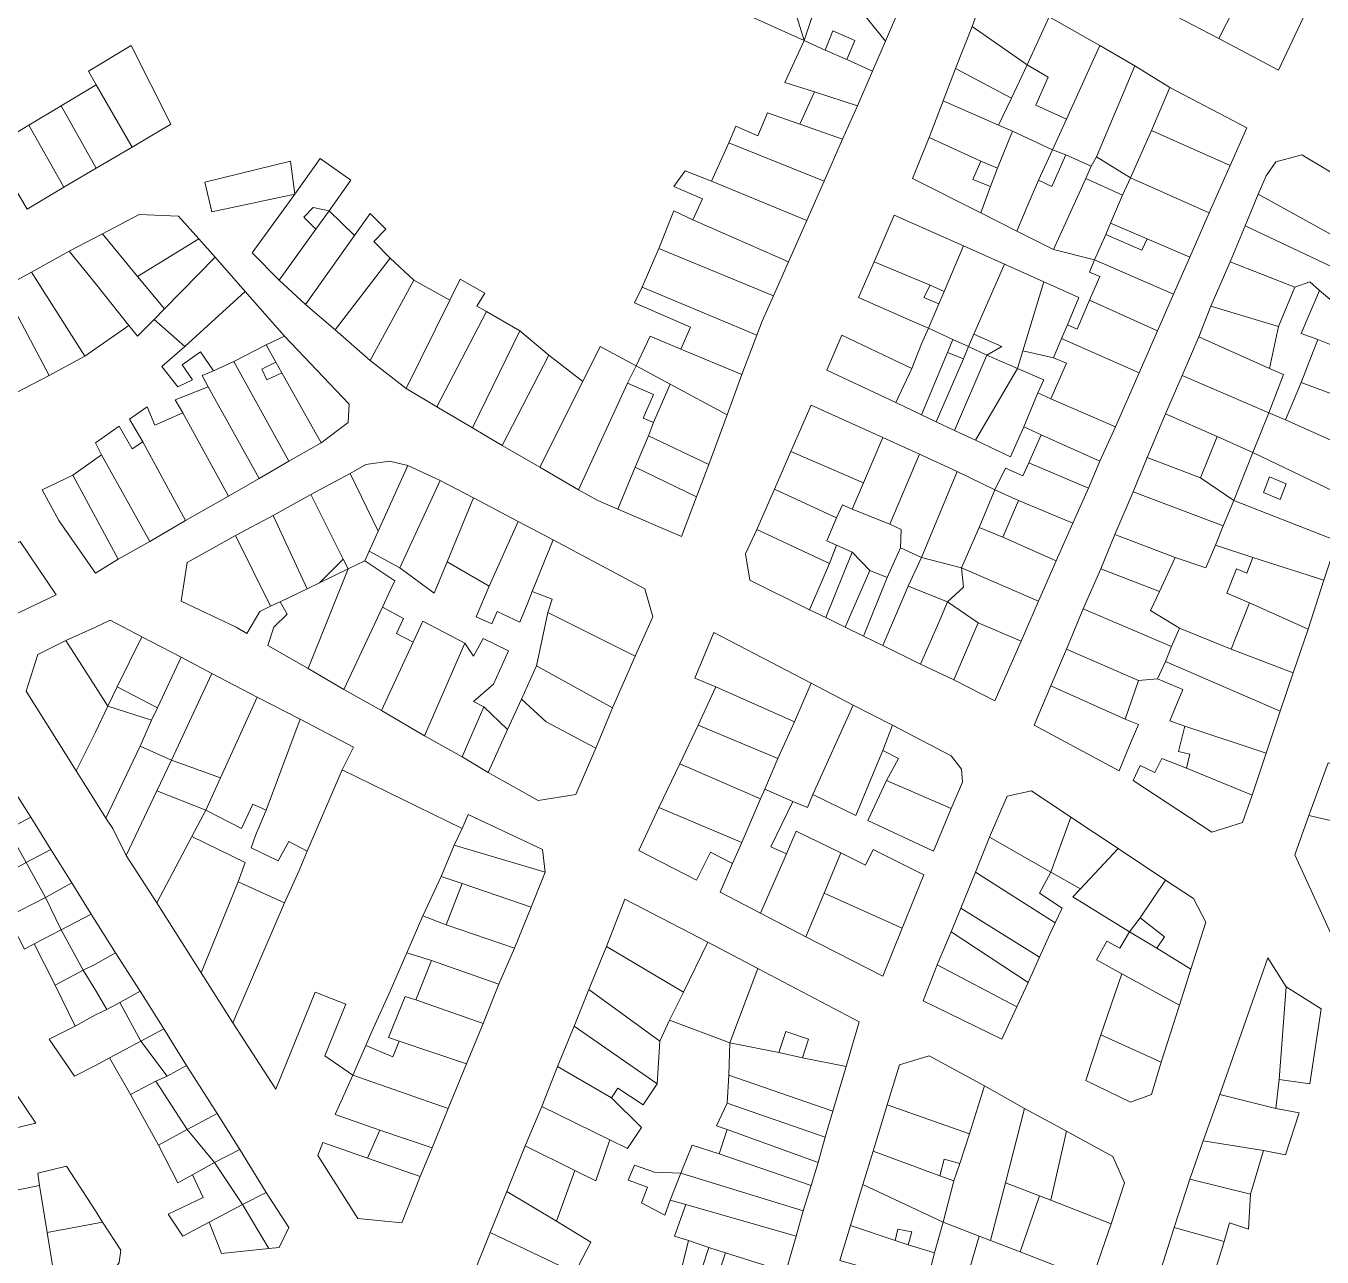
# Model space of a CAD drawing. Header units: inches. Extents: x 1138763 to 1140867, y 1050756 to 1053008.
# Drawn here: x 1140433.3 to 1140618.4, y 1051729.1 to 1051905.1 of the extents above; entities that cross this region are included whole.
import ezdxf

# ---------------------------------------------------------------- set-up
doc = ezdxf.new("R2010")
doc.units = ezdxf.units.IN
doc.header["$MEASUREMENT"] = 0
doc.layers.add('LimEdif_AM', color=44, linetype='Continuous', lineweight=5)

msp = doc.modelspace()

# ---------------------------------------------------------------- linework, layer by layer
at = {"layer": 'LimEdif_AM'}
for points in [[(1140548.81, 1051911.87), (1140558.56, 1051915.62), (1140560.56, 1051913.37), (1140556.06, 1051902.87), (1140548.81, 1051911.87)], [(1140609.19, 1051914.12), (1140603.69, 1051903.25), (1140595.06, 1051907.75), (1140599.56, 1051916), (1140603.94, 1051913.5), (1140606.19, 1051915.87), (1140609.19, 1051914.12)], [(1140617.31, 1051909.62), (1140612.19, 1051898.75), (1140603.69, 1051903.25), (1140609.19, 1051914.12), (1140617.31, 1051909.62)], [(1140544.44, 1051903), (1140547.19, 1051911.25), (1140548.81, 1051911.87), (1140556.06, 1051902.87), (1140554.19, 1051898.62), (1140550.56, 1051900.25), (1140551.69, 1051903), (1140548.56, 1051904.37), (1140547.44, 1051901.62), (1140544.44, 1051903)], [(1140544.44, 1051903), (1140535.56, 1051907), (1140542.44, 1051909.5), (1140544.44, 1051903)], [(1140568.44, 1051905), (1140569.31, 1051907.37), (1140574.56, 1051909.12), (1140579.44, 1051906.37), (1140576.31, 1051899.5), (1140568.44, 1051905)], [(1140579.44, 1051906.37), (1140586.69, 1051902.25), (1140581.94, 1051891.75), (1140577.56, 1051893.75), (1140579.31, 1051897.75), (1140576.31, 1051899.5), (1140579.44, 1051906.37)], [(1140550.56, 1051900.25), (1140547.44, 1051901.62), (1140548.56, 1051904.37), (1140551.69, 1051903), (1140550.56, 1051900.25)], [(1140576.31, 1051899.5), (1140574.06, 1051894.75), (1140566.06, 1051899), (1140568.44, 1051905), (1140576.31, 1051899.5)], [(1140443.31, 1051896.62), (1140442.19, 1051898.62), (1140448.31, 1051902.25), (1140453.94, 1051891), (1140448.44, 1051887.75), (1140443.31, 1051896.62)], [(1140547.44, 1051901.62), (1140550.56, 1051900.25), (1140554.19, 1051898.62), (1140552.06, 1051893.62), (1140545.94, 1051895.62), (1140541.69, 1051897), (1140544.44, 1051903), (1140547.44, 1051901.62)], [(1140586.69, 1051902.25), (1140591.69, 1051899.37), (1140586.19, 1051886.37), (1140585.44, 1051885), (1140581.81, 1051886.62), (1140579.94, 1051887.37), (1140581.94, 1051891.75), (1140586.69, 1051902.25)], [(1140574.06, 1051894.75), (1140572.19, 1051890.87), (1140564.31, 1051894.37), (1140566.06, 1051899), (1140574.06, 1051894.75)], [(1140576.31, 1051899.5), (1140579.31, 1051897.75), (1140577.56, 1051893.75), (1140581.94, 1051891.75), (1140579.94, 1051887.37), (1140574.19, 1051890), (1140572.19, 1051890.87), (1140574.06, 1051894.75), (1140576.31, 1051899.5)], [(1140591.69, 1051899.37), (1140596.69, 1051896.25), (1140594.06, 1051890.12), (1140591.06, 1051883.37), (1140586.19, 1051886.37), (1140591.69, 1051899.37)], [(1140438.31, 1051893.62), (1140443.31, 1051896.62), (1140448.44, 1051887.75), (1140443.31, 1051884.75), (1140438.31, 1051893.62)], [(1140552.06, 1051893.62), (1140549.94, 1051888.87), (1140543.81, 1051891), (1140545.94, 1051895.62), (1140552.06, 1051893.62)], [(1140596.69, 1051896.25), (1140607.69, 1051890.5), (1140605.31, 1051885.12), (1140594.06, 1051890.12), (1140596.69, 1051896.25)], [(1140433.69, 1051890.87), (1140438.31, 1051893.62), (1140443.31, 1051884.75), (1140438.69, 1051882), (1140433.69, 1051890.87)], [(1140572.19, 1051890.87), (1140574.19, 1051890), (1140572.06, 1051884.75), (1140569.69, 1051885.75), (1140562.31, 1051889.12), (1140564.31, 1051894.37), (1140572.19, 1051890.87)], [(1140549.94, 1051888.87), (1140547.31, 1051882.87), (1140533.69, 1051888.37), (1140534.69, 1051890.75), (1140537.81, 1051889.37), (1140539.19, 1051892.62), (1140543.81, 1051891), (1140549.94, 1051888.87)], [(1140428.44, 1051887.75), (1140433.69, 1051890.87), (1140438.69, 1051882), (1140433.44, 1051878.87), (1140431.81, 1051881.62), (1140428.44, 1051887.75)], [(1140569.69, 1051885.75), (1140568.56, 1051883.12), (1140571.06, 1051882.12), (1140569.69, 1051878.37), (1140559.94, 1051883.25), (1140562.31, 1051889.12), (1140569.69, 1051885.75)], [(1140579.94, 1051887.37), (1140577.94, 1051883), (1140576.31, 1051879.25), (1140574.81, 1051875.75), (1140569.69, 1051878.37), (1140571.06, 1051882.12), (1140572.06, 1051884.75), (1140574.19, 1051890), (1140579.94, 1051887.37)], [(1140605.31, 1051885.12), (1140602.31, 1051878.37), (1140591.06, 1051883.37), (1140594.06, 1051890.12), (1140605.31, 1051885.12)], [(1140531.19, 1051882.87), (1140533.69, 1051888.37), (1140547.31, 1051882.87), (1140544.81, 1051877.25), (1140531.19, 1051882.87)], [(1140581.81, 1051886.62), (1140579.81, 1051882.12), (1140577.94, 1051883), (1140579.94, 1051887.37), (1140581.81, 1051886.62)], [(1140471.69, 1051881), (1140459.81, 1051878.5), (1140458.81, 1051882.75), (1140471.06, 1051885.75), (1140471.69, 1051881)], [(1140471.69, 1051881), (1140475.31, 1051886.12), (1140479.69, 1051883), (1140476.56, 1051878.62), (1140474.31, 1051879.12), (1140472.94, 1051877.75), (1140474.69, 1051876), (1140469.44, 1051868.75), (1140465.56, 1051872.62), (1140471.69, 1051881)], [(1140572.06, 1051884.75), (1140571.06, 1051882.12), (1140568.56, 1051883.12), (1140569.69, 1051885.75), (1140572.06, 1051884.75)], [(1140585.44, 1051885), (1140584.69, 1051883.25), (1140580.06, 1051873.12), (1140574.81, 1051875.75), (1140576.31, 1051879.25), (1140577.94, 1051883), (1140579.81, 1051882.12), (1140581.81, 1051886.62), (1140585.44, 1051885)], [(1140586.19, 1051886.37), (1140591.06, 1051883.37), (1140589.94, 1051880.87), (1140584.69, 1051883.25), (1140585.44, 1051885), (1140586.19, 1051886.37)], [(1140609.31, 1051881), (1140610.44, 1051883.62), (1140611.81, 1051885.62), (1140615.56, 1051886.62), (1140626.06, 1051880.37), (1140622.94, 1051873.5), (1140609.31, 1051881)], [(1140528.56, 1051877.37), (1140529.94, 1051880.37), (1140525.81, 1051882.12), (1140527.44, 1051884.37), (1140531.19, 1051882.87), (1140544.81, 1051877.25), (1140542.19, 1051871.37), (1140528.56, 1051877.37)], [(1140589.94, 1051880.87), (1140588.19, 1051876.87), (1140587.56, 1051875.25), (1140585.94, 1051871.62), (1140580.06, 1051873.12), (1140584.69, 1051883.25), (1140589.94, 1051880.87)], [(1140591.06, 1051883.37), (1140602.31, 1051878.37), (1140599.56, 1051872), (1140593.44, 1051874.62), (1140588.19, 1051876.87), (1140589.94, 1051880.87), (1140591.06, 1051883.37)], [(1140607.44, 1051876.5), (1140609.31, 1051881), (1140622.94, 1051873.5), (1140621.81, 1051872.25), (1140621.19, 1051870), (1140607.44, 1051876.5)], [(1140444.19, 1051875.37), (1140449.44, 1051878.12), (1140455.06, 1051877.87), (1140457.94, 1051874.62), (1140449.19, 1051869.25), (1140444.19, 1051875.37)], [(1140476.56, 1051878.62), (1140480.19, 1051875.12), (1140473.19, 1051865.25), (1140469.44, 1051868.75), (1140474.69, 1051876), (1140476.56, 1051878.62)], [(1140476.56, 1051878.62), (1140474.69, 1051876), (1140472.94, 1051877.75), (1140474.31, 1051879.12), (1140476.56, 1051878.62)], [(1140480.19, 1051875.12), (1140482.44, 1051878.25), (1140484.69, 1051876), (1140482.94, 1051874.25), (1140485.31, 1051871.87), (1140477.44, 1051861.62), (1140473.19, 1051865.25), (1140480.19, 1051875.12)], [(1140523.69, 1051873.25), (1140525.81, 1051878.62), (1140528.56, 1051877.37), (1140542.19, 1051871.37), (1140540.06, 1051866.5), (1140523.69, 1051873.25)], [(1140554.44, 1051871.37), (1140557.31, 1051878), (1140567.19, 1051873.62), (1140564.44, 1051867.12), (1140562.44, 1051868), (1140554.44, 1051871.37)], [(1140588.19, 1051876.87), (1140593.44, 1051874.62), (1140592.69, 1051873), (1140587.56, 1051875.25), (1140588.19, 1051876.87)], [(1140605.31, 1051871.37), (1140607.44, 1051876.5), (1140621.19, 1051870), (1140619.56, 1051866), (1140618.06, 1051867.25), (1140616.69, 1051868.5), (1140614.56, 1051867.75), (1140605.31, 1051871.37)], [(1140439.44, 1051872.87), (1140444.19, 1051875.37), (1140449.19, 1051869.25), (1140453.06, 1051864.62), (1140451.56, 1051863.12), (1140449.19, 1051860.75), (1140447.94, 1051862.25), (1140443.19, 1051868.25), (1140439.44, 1051872.87)], [(1140457.94, 1051874.62), (1140460.31, 1051872), (1140453.06, 1051864.62), (1140449.19, 1051869.25), (1140457.94, 1051874.62)], [(1140593.44, 1051874.62), (1140599.56, 1051872), (1140597.19, 1051866.75), (1140585.94, 1051871.62), (1140587.56, 1051875.25), (1140592.69, 1051873), (1140593.44, 1051874.62)], [(1140434.06, 1051869.87), (1140439.44, 1051872.87), (1140443.19, 1051868.25), (1140447.94, 1051862.25), (1140441.69, 1051857.87), (1140434.06, 1051869.87)], [(1140521.31, 1051867.75), (1140523.69, 1051873.25), (1140540.06, 1051866.5), (1140538.44, 1051862.87), (1140537.69, 1051860.87), (1140521.31, 1051867.75)], [(1140567.19, 1051873.62), (1140573.06, 1051871), (1140568.69, 1051861), (1140567.94, 1051859.25), (1140565.69, 1051860.25), (1140562.19, 1051861.87), (1140563.69, 1051865.37), (1140564.44, 1051867.12), (1140567.19, 1051873.62)], [(1140460.31, 1051872), (1140464.56, 1051867.12), (1140455.94, 1051859.25), (1140451.56, 1051863.12), (1140453.06, 1051864.62), (1140460.31, 1051872)], [(1140485.31, 1051871.87), (1140488.69, 1051868.75), (1140482.44, 1051857.25), (1140477.44, 1051861.62), (1140485.31, 1051871.87)], [(1140562.44, 1051868), (1140561.56, 1051866.25), (1140563.69, 1051865.37), (1140562.19, 1051861.87), (1140560.19, 1051862.75), (1140552.19, 1051866.25), (1140554.44, 1051871.37), (1140562.44, 1051868)], [(1140573.06, 1051871), (1140578.69, 1051868.5), (1140575.69, 1051858.62), (1140574.94, 1051856.12), (1140570.56, 1051858), (1140572.69, 1051859.25), (1140568.69, 1051861), (1140573.06, 1051871)], [(1140597.19, 1051866.75), (1140594.94, 1051861.5), (1140585.19, 1051865.87), (1140586.69, 1051869.25), (1140585.19, 1051869.87), (1140585.94, 1051871.62), (1140597.19, 1051866.75)], [(1140614.56, 1051867.75), (1140612.19, 1051862.12), (1140602.56, 1051865), (1140605.31, 1051871.37), (1140614.56, 1051867.75)], [(1140429.94, 1051867.62), (1140434.06, 1051869.87), (1140441.69, 1051857.87), (1140436.56, 1051855.12), (1140429.94, 1051867.62)], [(1140488.69, 1051868.75), (1140493.81, 1051865.87), (1140487.56, 1051853.25), (1140482.44, 1051857.25), (1140488.69, 1051868.75)], [(1140493.81, 1051865.87), (1140495.31, 1051868.87), (1140498.81, 1051866.87), (1140497.69, 1051865), (1140499.06, 1051864.25), (1140491.94, 1051850.62), (1140487.56, 1051853.25), (1140493.81, 1051865.87)], [(1140425.31, 1051865), (1140429.94, 1051867.62), (1140436.56, 1051855.12), (1140431.81, 1051852.62), (1140425.31, 1051865)], [(1140464.56, 1051867.12), (1140470.19, 1051860.75), (1140467.56, 1051859.5), (1140462.94, 1051857.12), (1140460.06, 1051855.75), (1140458.19, 1051858.5), (1140455.56, 1051856.62), (1140457.06, 1051854.5), (1140454.94, 1051853.5), (1140452.69, 1051856.37), (1140455.94, 1051859.25), (1140464.56, 1051867.12)], [(1140537.69, 1051860.87), (1140535.56, 1051855.25), (1140526.81, 1051858.87), (1140528.19, 1051862), (1140520.19, 1051865.5), (1140521.31, 1051867.75), (1140537.69, 1051860.87)], [(1140564.44, 1051867.12), (1140563.69, 1051865.37), (1140561.56, 1051866.25), (1140562.44, 1051868), (1140564.44, 1051867.12)], [(1140578.69, 1051868.5), (1140583.69, 1051866.25), (1140582.06, 1051862.37), (1140581.19, 1051860.37), (1140580.06, 1051857.62), (1140575.69, 1051858.62), (1140578.69, 1051868.5)], [(1140618.06, 1051867.25), (1140615.44, 1051861.12), (1140617.81, 1051860.25), (1140615.44, 1051854.12), (1140613.19, 1051848.75), (1140610.81, 1051849.75), (1140612.94, 1051855.25), (1140610.94, 1051856.12), (1140612.19, 1051862.12), (1140614.56, 1051867.75), (1140616.69, 1051868.5), (1140618.06, 1051867.25)], [(1140619.56, 1051866), (1140624.06, 1051864.62), (1140631.06, 1051862.5), (1140628.81, 1051855.87), (1140617.81, 1051860.25), (1140615.44, 1051861.12), (1140618.06, 1051867.25), (1140619.56, 1051866)], [(1140582.06, 1051862.37), (1140583.44, 1051861.75), (1140585.19, 1051865.87), (1140594.94, 1051861.5), (1140592.31, 1051855.5), (1140581.19, 1051860.37), (1140582.06, 1051862.37)], [(1140499.06, 1051864.25), (1140503.81, 1051861.5), (1140497.06, 1051847.62), (1140491.94, 1051850.62), (1140499.06, 1051864.25)], [(1140612.19, 1051862.12), (1140610.94, 1051856.12), (1140600.81, 1051860.62), (1140602.56, 1051865), (1140612.19, 1051862.12)], [(1140503.81, 1051861.5), (1140507.94, 1051858), (1140501.31, 1051845.12), (1140497.06, 1051847.62), (1140503.81, 1051861.5)], [(1140565.69, 1051860.25), (1140564.94, 1051858.37), (1140561.19, 1051849.5), (1140557.56, 1051851.25), (1140559.81, 1051856.12), (1140561.19, 1051859.62), (1140562.19, 1051861.87), (1140565.69, 1051860.25)], [(1140467.56, 1051859.5), (1140468.94, 1051857), (1140466.94, 1051856), (1140467.69, 1051854.5), (1140469.81, 1051855.5), (1140475.44, 1051845.5), (1140470.81, 1051842.87), (1140462.94, 1051857.12), (1140467.56, 1051859.5)], [(1140470.19, 1051860.75), (1140479.44, 1051851), (1140479.31, 1051848.37), (1140475.44, 1051845.5), (1140469.81, 1051855.5), (1140468.94, 1051857), (1140467.56, 1051859.5), (1140470.19, 1051860.75)], [(1140520.44, 1051856.5), (1140522.44, 1051860.75), (1140526.81, 1051858.87), (1140535.56, 1051855.25), (1140533.44, 1051849.5), (1140525.31, 1051853.87), (1140520.44, 1051856.5)], [(1140557.56, 1051851.25), (1140547.69, 1051855.87), (1140549.81, 1051860.87), (1140559.81, 1051856.12), (1140557.56, 1051851.25)], [(1140567.94, 1051859.25), (1140567.19, 1051857.5), (1140564.94, 1051858.37), (1140565.69, 1051860.25), (1140567.94, 1051859.25)], [(1140568.69, 1051861), (1140572.69, 1051859.25), (1140570.56, 1051858), (1140567.94, 1051859.25), (1140568.69, 1051861)], [(1140581.19, 1051860.37), (1140592.31, 1051855.5), (1140588.94, 1051847.75), (1140579.69, 1051851.75), (1140581.94, 1051856.87), (1140580.06, 1051857.62), (1140581.19, 1051860.37)], [(1140610.94, 1051856.12), (1140612.94, 1051855.25), (1140610.81, 1051849.75), (1140598.44, 1051855.12), (1140600.81, 1051860.62), (1140610.94, 1051856.12)], [(1140628.81, 1051855.87), (1140626.81, 1051849.87), (1140615.44, 1051854.12), (1140617.81, 1051860.25), (1140628.81, 1051855.87)], [(1140507.94, 1051858), (1140512.81, 1051854.25), (1140506.69, 1051842), (1140501.31, 1051845.12), (1140507.94, 1051858)], [(1140512.81, 1051854.25), (1140515.31, 1051859.25), (1140520.44, 1051856.5), (1140519.19, 1051854), (1140512.19, 1051838.75), (1140506.69, 1051842), (1140512.81, 1051854.25)], [(1140567.19, 1051857.5), (1140563.31, 1051848.5), (1140561.19, 1051849.5), (1140564.94, 1051858.37), (1140567.19, 1051857.5)], [(1140570.56, 1051858), (1140565.94, 1051847.25), (1140563.31, 1051848.5), (1140567.19, 1051857.5), (1140567.94, 1051859.25), (1140570.56, 1051858)], [(1140574.94, 1051856.12), (1140568.94, 1051845.87), (1140565.94, 1051847.25), (1140570.56, 1051858), (1140574.94, 1051856.12)], [(1140580.06, 1051857.62), (1140581.94, 1051856.87), (1140579.69, 1051851.75), (1140577.81, 1051852.62), (1140578.69, 1051854.5), (1140574.94, 1051856.12), (1140575.69, 1051858.62), (1140580.06, 1051857.62)], [(1140462.94, 1051857.12), (1140470.81, 1051842.87), (1140466.56, 1051840.37), (1140459.31, 1051853.5), (1140458.44, 1051855.12), (1140460.06, 1051855.75), (1140462.94, 1051857.12)], [(1140469.81, 1051855.5), (1140467.69, 1051854.5), (1140466.94, 1051856), (1140468.94, 1051857), (1140469.81, 1051855.5)], [(1140520.44, 1051856.5), (1140525.31, 1051853.87), (1140522.94, 1051848.37), (1140521.44, 1051849), (1140522.94, 1051852.37), (1140519.19, 1051854), (1140520.44, 1051856.5)], [(1140577.81, 1051852.62), (1140575.81, 1051847.75), (1140573.94, 1051843.5), (1140568.94, 1051845.87), (1140574.94, 1051856.12), (1140578.69, 1051854.5), (1140577.81, 1051852.62)], [(1140522.94, 1051848.37), (1140522.19, 1051846.5), (1140520.31, 1051842), (1140517.81, 1051836), (1140514.94, 1051837.25), (1140512.19, 1051838.75), (1140519.19, 1051854), (1140522.94, 1051852.37), (1140521.44, 1051849), (1140522.94, 1051848.37)], [(1140610.81, 1051849.75), (1140608.56, 1051844.12), (1140603.44, 1051846.37), (1140596.06, 1051849.62), (1140598.44, 1051855.12), (1140610.81, 1051849.75)], [(1140626.81, 1051849.87), (1140624.69, 1051843.62), (1140613.19, 1051848.75), (1140615.44, 1051854.12), (1140626.81, 1051849.87)], [(1140455.69, 1051849.75), (1140454.56, 1051851.62), (1140459.31, 1051853.5), (1140466.56, 1051840.37), (1140462.19, 1051837.87), (1140455.69, 1051849.75)], [(1140533.44, 1051849.5), (1140530.81, 1051842.37), (1140522.19, 1051846.5), (1140522.94, 1051848.37), (1140525.31, 1051853.87), (1140533.44, 1051849.5)], [(1140579.69, 1051851.75), (1140588.94, 1051847.75), (1140586.69, 1051842.87), (1140578.31, 1051846.62), (1140575.81, 1051847.75), (1140577.81, 1051852.62), (1140579.69, 1051851.75)], [(1140449.94, 1051845.62), (1140448.06, 1051848.87), (1140450.56, 1051850.62), (1140451.69, 1051848), (1140455.69, 1051849.75), (1140462.19, 1051837.87), (1140456.06, 1051834.37), (1140449.94, 1051845.62)], [(1140542.56, 1051844.25), (1140545.44, 1051850.87), (1140555.69, 1051846.25), (1140552.94, 1051839.75), (1140542.56, 1051844.25)], [(1140603.44, 1051846.37), (1140601.06, 1051840.5), (1140593.44, 1051843.37), (1140596.06, 1051849.62), (1140603.44, 1051846.37)], [(1140613.19, 1051848.75), (1140624.69, 1051843.62), (1140622.56, 1051837.37), (1140608.56, 1051844.12), (1140610.81, 1051849.75), (1140613.19, 1051848.75)], [(1140444.06, 1051843.75), (1140443.19, 1051845.5), (1140446.56, 1051847.87), (1140448.44, 1051844.62), (1140449.94, 1051845.62), (1140456.06, 1051834.37), (1140450.94, 1051831.37), (1140444.06, 1051843.75)], [(1140586.69, 1051842.87), (1140585.06, 1051839), (1140576.56, 1051842.62), (1140578.31, 1051846.62), (1140586.69, 1051842.87)], [(1140530.81, 1051842.37), (1140529.06, 1051837.75), (1140520.31, 1051842), (1140522.19, 1051846.5), (1140530.81, 1051842.37)], [(1140555.69, 1051846.25), (1140560.94, 1051843.87), (1140556.69, 1051833.87), (1140551.31, 1051836), (1140552.94, 1051839.75), (1140555.69, 1051846.25)], [(1140608.56, 1051844.12), (1140605.81, 1051837.25), (1140601.06, 1051840.5), (1140603.44, 1051846.37), (1140608.56, 1051844.12)], [(1140439.94, 1051840.87), (1140444.06, 1051843.75), (1140450.94, 1051831.37), (1140446.44, 1051828.87), (1140443.19, 1051834.87), (1140439.94, 1051840.87)], [(1140479.56, 1051841.12), (1140481.81, 1051842.37), (1140485.19, 1051842.87), (1140487.81, 1051842.25), (1140483.56, 1051832.87), (1140479.56, 1051841.12)], [(1140552.94, 1051839.75), (1140551.31, 1051836), (1140549.94, 1051836.62), (1140549.06, 1051834.75), (1140540.19, 1051838.87), (1140542.56, 1051844.25), (1140552.94, 1051839.75)], [(1140560.94, 1051843.87), (1140566.31, 1051841.37), (1140561.19, 1051829.12), (1140558.19, 1051830.5), (1140558.31, 1051833.12), (1140556.69, 1051833.87), (1140560.94, 1051843.87)], [(1140601.06, 1051840.5), (1140605.81, 1051837.25), (1140604.31, 1051833.62), (1140591.44, 1051838.5), (1140593.44, 1051843.37), (1140601.06, 1051840.5)], [(1140622.56, 1051837.37), (1140620.56, 1051831.5), (1140605.81, 1051837.25), (1140608.56, 1051844.12), (1140622.56, 1051837.37)], [(1140473.94, 1051838.12), (1140479.56, 1051841.12), (1140483.56, 1051832.87), (1140482.31, 1051830), (1140481.69, 1051828.62), (1140479.31, 1051827.5), (1140478.56, 1051828.87), (1140473.94, 1051838.12)], [(1140487.81, 1051842.25), (1140492.44, 1051840.12), (1140486.69, 1051827.62), (1140482.31, 1051830), (1140483.56, 1051832.87), (1140487.81, 1051842.25)], [(1140529.06, 1051837.75), (1140526.94, 1051832.12), (1140517.81, 1051836), (1140520.31, 1051842), (1140529.06, 1051837.75)], [(1140566.31, 1051841.37), (1140571.69, 1051838.75), (1140569.44, 1051833.37), (1140566.94, 1051827.62), (1140561.19, 1051829.12), (1140566.31, 1051841.37)], [(1140585.06, 1051839), (1140582.81, 1051834), (1140575.06, 1051837.25), (1140571.69, 1051838.75), (1140573.19, 1051841.87), (1140575.69, 1051840.75), (1140576.56, 1051842.62), (1140585.06, 1051839)], [(1140446.44, 1051828.87), (1140443.19, 1051826.87), (1140437.94, 1051834.37), (1140435.56, 1051838.75), (1140439.94, 1051840.87), (1140443.19, 1051834.87), (1140446.44, 1051828.87)], [(1140492.44, 1051840.12), (1140497.19, 1051837.62), (1140493.44, 1051828.5), (1140491.56, 1051824), (1140486.69, 1051827.62), (1140492.44, 1051840.12)], [(1140612.44, 1051837.37), (1140613.31, 1051839.62), (1140610.94, 1051840.62), (1140610.06, 1051838.37), (1140612.44, 1051837.37)], [(1140612.44, 1051837.37), (1140610.06, 1051838.37), (1140610.94, 1051840.62), (1140613.31, 1051839.62), (1140612.44, 1051837.37)], [(1140468.56, 1051835.12), (1140473.94, 1051838.12), (1140478.56, 1051828.87), (1140475.19, 1051825.5), (1140473.44, 1051824.62), (1140468.56, 1051835.12)], [(1140497.19, 1051837.62), (1140503.56, 1051834.25), (1140499.44, 1051825), (1140493.44, 1051828.5), (1140497.19, 1051837.62)], [(1140549.06, 1051834.75), (1140547.69, 1051831.5), (1140549.06, 1051830.87), (1140548.06, 1051828.25), (1140537.69, 1051833.12), (1140540.19, 1051838.87), (1140549.06, 1051834.75)], [(1140575.06, 1051837.25), (1140572.81, 1051832), (1140569.44, 1051833.37), (1140571.69, 1051838.75), (1140575.06, 1051837.25)], [(1140582.81, 1051834), (1140580.44, 1051828.62), (1140572.81, 1051832), (1140575.06, 1051837.25), (1140582.81, 1051834)], [(1140604.31, 1051833.62), (1140603.19, 1051830.87), (1140601.81, 1051827.62), (1140597.44, 1051829.12), (1140588.81, 1051832.37), (1140591.44, 1051838.5), (1140604.31, 1051833.62)], [(1140605.81, 1051837.25), (1140620.56, 1051831.5), (1140618.69, 1051825.87), (1140608.56, 1051829.12), (1140603.19, 1051830.87), (1140604.31, 1051833.62), (1140605.81, 1051837.25)], [(1140551.31, 1051836), (1140556.69, 1051833.87), (1140558.31, 1051833.12), (1140558.19, 1051830.5), (1140556.31, 1051826.25), (1140553.81, 1051827.25), (1140551.31, 1051829.87), (1140549.06, 1051830.87), (1140547.69, 1051831.5), (1140549.06, 1051834.75), (1140549.94, 1051836.62), (1140551.31, 1051836)], [(1140463.19, 1051832.25), (1140468.56, 1051835.12), (1140473.44, 1051824.62), (1140469.56, 1051822.75), (1140468.19, 1051822.12), (1140463.19, 1051832.25)], [(1140503.56, 1051834.25), (1140508.56, 1051831.62), (1140505.56, 1051824.25), (1140504.94, 1051822.62), (1140503.81, 1051819.87), (1140500.56, 1051821.37), (1140499.81, 1051819.62), (1140497.56, 1051820.62), (1140499.44, 1051825), (1140503.56, 1051834.25)], [(1140468.19, 1051822.12), (1140466.69, 1051821.37), (1140464.81, 1051818.25), (1140463.31, 1051819.12), (1140455.44, 1051822.87), (1140456.31, 1051828.37), (1140463.19, 1051832.25), (1140468.19, 1051822.12)], [(1140548.06, 1051828.25), (1140545.19, 1051821.62), (1140536.69, 1051825.87), (1140536.06, 1051829.62), (1140537.69, 1051833.12), (1140548.06, 1051828.25)], [(1140572.81, 1051832), (1140580.44, 1051828.62), (1140577.94, 1051822.87), (1140566.94, 1051827.62), (1140569.44, 1051833.37), (1140572.81, 1051832)], [(1140597.44, 1051829.12), (1140595.19, 1051824.25), (1140586.81, 1051827.5), (1140588.81, 1051832.37), (1140597.44, 1051829.12)], [(1140432.44, 1051831.37), (1140437.56, 1051823.75), (1140431.31, 1051820.75), (1140426.19, 1051822.87), (1140423.81, 1051826.62), (1140432.44, 1051831.37)], [(1140482.31, 1051830), (1140486.69, 1051827.62), (1140491.56, 1051824), (1140493.44, 1051828.5), (1140499.44, 1051825), (1140497.56, 1051820.62), (1140499.81, 1051819.62), (1140500.56, 1051821.37), (1140503.81, 1051819.87), (1140504.94, 1051822.62), (1140505.56, 1051824.25), (1140508.44, 1051823.12), (1140507.81, 1051821.25), (1140506.19, 1051813.62), (1140504.06, 1051808.87), (1140502.06, 1051804.5), (1140498.69, 1051807.75), (1140497.19, 1051808.5), (1140500.06, 1051811), (1140502.19, 1051815.75), (1140498.56, 1051817.5), (1140497.19, 1051815), (1140495.94, 1051816.87), (1140489.94, 1051820), (1140488.56, 1051817), (1140486.19, 1051818.25), (1140487.19, 1051820.37), (1140484.19, 1051822), (1140485.31, 1051824.37), (1140485.94, 1051825.75), (1140481.69, 1051828.62), (1140482.31, 1051830)], [(1140508.56, 1051831.62), (1140521.69, 1051824.62), (1140522.81, 1051820.62), (1140520.31, 1051815), (1140507.81, 1051821.25), (1140508.44, 1051823.12), (1140505.56, 1051824.25), (1140508.56, 1051831.62)], [(1140551.31, 1051829.87), (1140547.56, 1051820.5), (1140545.19, 1051821.62), (1140548.06, 1051828.25), (1140549.06, 1051830.87), (1140551.31, 1051829.87)], [(1140553.81, 1051827.25), (1140550.31, 1051819.12), (1140547.56, 1051820.5), (1140551.31, 1051829.87), (1140553.81, 1051827.25)], [(1140561.19, 1051829.12), (1140559.31, 1051825), (1140555.69, 1051816.5), (1140552.94, 1051817.87), (1140556.31, 1051826.25), (1140558.19, 1051830.5), (1140561.19, 1051829.12)], [(1140608.56, 1051829.12), (1140607.69, 1051826.87), (1140606.19, 1051827.5), (1140604.81, 1051824), (1140608.06, 1051822.62), (1140605.44, 1051816), (1140598.06, 1051819), (1140593.94, 1051821.5), (1140595.19, 1051824.25), (1140597.44, 1051829.12), (1140601.81, 1051827.62), (1140603.19, 1051830.87), (1140608.56, 1051829.12)], [(1140481.69, 1051828.62), (1140485.94, 1051825.75), (1140485.31, 1051824.37), (1140484.19, 1051822), (1140478.69, 1051810.25), (1140473.56, 1051813.25), (1140479.31, 1051827.5), (1140481.69, 1051828.62)], [(1140479.31, 1051827.5), (1140475.19, 1051825.5), (1140478.56, 1051828.87), (1140479.31, 1051827.5)], [(1140566.94, 1051827.62), (1140567.19, 1051824.87), (1140564.94, 1051822.75), (1140559.31, 1051825), (1140561.19, 1051829.12), (1140566.94, 1051827.62)], [(1140618.69, 1051825.87), (1140616.44, 1051818.87), (1140608.06, 1051822.62), (1140604.81, 1051824), (1140606.19, 1051827.5), (1140607.69, 1051826.87), (1140608.56, 1051829.12), (1140618.69, 1051825.87)], [(1140479.31, 1051827.5), (1140473.56, 1051813.25), (1140467.81, 1051816.5), (1140468.69, 1051819.12), (1140470.56, 1051821), (1140469.56, 1051822.75), (1140473.44, 1051824.62), (1140475.19, 1051825.5), (1140479.31, 1051827.5)], [(1140556.31, 1051826.25), (1140552.94, 1051817.87), (1140550.31, 1051819.12), (1140553.81, 1051827.25), (1140556.31, 1051826.25)], [(1140577.94, 1051822.87), (1140575.44, 1051817.12), (1140569.31, 1051819.75), (1140564.94, 1051822.75), (1140567.19, 1051824.87), (1140566.94, 1051827.62), (1140577.94, 1051822.87)], [(1140595.19, 1051824.25), (1140593.94, 1051821.5), (1140598.06, 1051819), (1140596.94, 1051816.37), (1140584.31, 1051821.75), (1140586.81, 1051827.5), (1140595.19, 1051824.25)], [(1140564.94, 1051822.75), (1140563.81, 1051820.12), (1140561.06, 1051813.87), (1140555.69, 1051816.5), (1140559.31, 1051825), (1140564.94, 1051822.75)], [(1140569.31, 1051819.75), (1140565.81, 1051811.62), (1140561.06, 1051813.87), (1140563.81, 1051820.12), (1140564.94, 1051822.75), (1140569.31, 1051819.75)], [(1140616.44, 1051818.87), (1140614.31, 1051812.62), (1140605.44, 1051816), (1140608.06, 1051822.62), (1140616.44, 1051818.87)], [(1140488.56, 1051817), (1140484.06, 1051807.25), (1140478.69, 1051810.25), (1140484.19, 1051822), (1140487.19, 1051820.37), (1140486.19, 1051818.25), (1140488.56, 1051817)], [(1140520.31, 1051815), (1140517.06, 1051807.62), (1140506.19, 1051813.62), (1140507.81, 1051821.25), (1140520.31, 1051815)], [(1140596.94, 1051816.37), (1140596.06, 1051814.25), (1140594.94, 1051811.75), (1140592.19, 1051811.5), (1140581.94, 1051816), (1140584.31, 1051821.75), (1140596.94, 1051816.37)], [(1140438.94, 1051817.25), (1140443.19, 1051819.12), (1140445.31, 1051820.12), (1140449.81, 1051817.75), (1140446.31, 1051810.62), (1140444.94, 1051807.87), (1140443.19, 1051810.62), (1140438.94, 1051817.25)], [(1140495.94, 1051816.87), (1140490.19, 1051803.62), (1140484.06, 1051807.25), (1140488.56, 1051817), (1140489.94, 1051820), (1140495.94, 1051816.87)], [(1140575.44, 1051817.12), (1140571.69, 1051808.62), (1140565.81, 1051811.62), (1140569.31, 1051819.75), (1140575.44, 1051817.12)], [(1140598.06, 1051819), (1140605.44, 1051816), (1140614.31, 1051812.62), (1140612.44, 1051807.12), (1140596.06, 1051814.25), (1140596.94, 1051816.37), (1140598.06, 1051819)], [(1140444.94, 1051807.87), (1140443.19, 1051804.12), (1140440.44, 1051798.62), (1140433.31, 1051810), (1140434.94, 1051815.25), (1140438.94, 1051817.25), (1140443.19, 1051810.62), (1140444.94, 1051807.87)], [(1140449.81, 1051817.75), (1140455.44, 1051814.87), (1140452.06, 1051807.62), (1140446.31, 1051810.62), (1140449.81, 1051817.75)], [(1140498.69, 1051807.75), (1140495.56, 1051800.62), (1140490.19, 1051803.62), (1140495.94, 1051816.87), (1140497.19, 1051815), (1140498.56, 1051817.5), (1140502.19, 1051815.75), (1140500.06, 1051811), (1140497.19, 1051808.5), (1140498.69, 1051807.75)], [(1140531.81, 1051810.62), (1140528.81, 1051811.87), (1140531.56, 1051818.37), (1140545.44, 1051811.12), (1140543.06, 1051805.62), (1140531.81, 1051810.62)], [(1140592.19, 1051811.5), (1140590.31, 1051806), (1140579.69, 1051810.75), (1140581.94, 1051816), (1140592.19, 1051811.5)], [(1140455.44, 1051814.87), (1140459.81, 1051812.5), (1140454.06, 1051800.12), (1140449.56, 1051802.12), (1140451.19, 1051805.87), (1140452.06, 1051807.62), (1140455.44, 1051814.87)], [(1140506.19, 1051813.62), (1140517.06, 1051807.62), (1140514.69, 1051801.87), (1140507.56, 1051805.62), (1140504.06, 1051808.87), (1140506.19, 1051813.62)], [(1140596.06, 1051814.25), (1140612.44, 1051807.12), (1140610.44, 1051801.12), (1140598.81, 1051805), (1140596.69, 1051805.75), (1140598.56, 1051810.25), (1140594.94, 1051811.75), (1140596.06, 1051814.25)], [(1140459.81, 1051812.5), (1140466.31, 1051809.12), (1140461.06, 1051797.62), (1140454.06, 1051800.12), (1140459.81, 1051812.5)], [(1140446.31, 1051810.62), (1140452.06, 1051807.62), (1140451.19, 1051805.87), (1140444.94, 1051807.87), (1140446.31, 1051810.62)], [(1140543.06, 1051805.62), (1140540.69, 1051800.37), (1140529.31, 1051805.12), (1140531.81, 1051810.62), (1140543.06, 1051805.62)], [(1140545.44, 1051811.12), (1140551.44, 1051808), (1140545.69, 1051795.25), (1140544.94, 1051793.37), (1140542.81, 1051794.25), (1140538.81, 1051796), (1140540.69, 1051800.37), (1140543.06, 1051805.62), (1140545.44, 1051811.12)], [(1140590.31, 1051806), (1140592.19, 1051805.25), (1140590.94, 1051802.25), (1140589.44, 1051798.62), (1140577.31, 1051805.12), (1140579.69, 1051810.75), (1140590.31, 1051806)], [(1140451.19, 1051805.87), (1140449.56, 1051802.12), (1140444.69, 1051791.87), (1140443.19, 1051794.25), (1140440.44, 1051798.62), (1140443.19, 1051804.12), (1140444.94, 1051807.87), (1140451.19, 1051805.87)], [(1140466.31, 1051809.12), (1140472.44, 1051806), (1140467.56, 1051793), (1140465.69, 1051793.87), (1140464.06, 1051790.37), (1140458.94, 1051793), (1140461.06, 1051797.62), (1140466.31, 1051809.12)], [(1140502.06, 1051804.5), (1140499.31, 1051798.37), (1140495.56, 1051800.62), (1140498.69, 1051807.75), (1140502.06, 1051804.5)], [(1140504.06, 1051808.87), (1140507.56, 1051805.62), (1140514.69, 1051801.87), (1140511.81, 1051795.25), (1140506.44, 1051794.37), (1140499.31, 1051798.37), (1140502.06, 1051804.5), (1140504.06, 1051808.87)], [(1140551.44, 1051808), (1140557.06, 1051805.12), (1140555.69, 1051801.5), (1140554.19, 1051798), (1140551.81, 1051792.25), (1140545.69, 1051795.25), (1140551.44, 1051808)], [(1140472.44, 1051806), (1140480.06, 1051802), (1140478.44, 1051798.75), (1140473.44, 1051787.12), (1140470.81, 1051788.5), (1140469.31, 1051785.75), (1140465.44, 1051787.62), (1140466.06, 1051789.37), (1140467.56, 1051793), (1140472.44, 1051806)], [(1140540.69, 1051800.37), (1140538.81, 1051796), (1140538.19, 1051794.62), (1140526.69, 1051799.62), (1140529.31, 1051805.12), (1140540.69, 1051800.37)], [(1140557.06, 1051805.12), (1140565.44, 1051800.75), (1140566.94, 1051798.87), (1140567.06, 1051797), (1140565.44, 1051793.25), (1140556.19, 1051797.25), (1140557.94, 1051800.37), (1140555.69, 1051801.5), (1140557.06, 1051805.12)], [(1140610.44, 1051801.12), (1140608.44, 1051795.12), (1140599.06, 1051799), (1140599.56, 1051801), (1140597.94, 1051801.37), (1140598.81, 1051805), (1140610.44, 1051801.12)], [(1140454.06, 1051800.12), (1140451.94, 1051795.75), (1140447.56, 1051786.5), (1140445.69, 1051790.37), (1140444.69, 1051791.87), (1140449.56, 1051802.12), (1140454.06, 1051800.12)], [(1140608.44, 1051795.12), (1140607.06, 1051791.25), (1140602.69, 1051789.87), (1140591.44, 1051797.25), (1140592.44, 1051799.37), (1140594.56, 1051798.37), (1140595.56, 1051800.37), (1140599.06, 1051799), (1140608.44, 1051795.12)], [(1140461.06, 1051797.62), (1140458.94, 1051793), (1140451.94, 1051795.75), (1140454.06, 1051800.12), (1140461.06, 1051797.62)], [(1140478.44, 1051798.75), (1140495.56, 1051790.37), (1140494.44, 1051788), (1140492.56, 1051783.5), (1140489.94, 1051777.87), (1140487.69, 1051772.62), (1140485.31, 1051767.12), (1140482.69, 1051761.37), (1140481.81, 1051759.37), (1140479.94, 1051755.12), (1140475.94, 1051757.87), (1140478.94, 1051765.25), (1140474.56, 1051767), (1140468.94, 1051753.12), (1140462.81, 1051762.62), (1140470.19, 1051779.75), (1140472.31, 1051784.37), (1140473.44, 1051787.12), (1140478.44, 1051798.75)], [(1140538.19, 1051794.62), (1140535.56, 1051788.37), (1140523.69, 1051793.37), (1140526.69, 1051799.62), (1140538.19, 1051794.62)], [(1140637.19, 1051795.12), (1140636.69, 1051793.62), (1140635.69, 1051790.25), (1140630.56, 1051791.25), (1140630.06, 1051789), (1140626.81, 1051789.87), (1140623.56, 1051790.62), (1140616.56, 1051792.25), (1140619.31, 1051799.75), (1140637.19, 1051795.12)], [(1140565.44, 1051793.25), (1140562.94, 1051787.12), (1140553.56, 1051791.5), (1140556.19, 1051797.25), (1140565.44, 1051793.25)], [(1140431.81, 1051795.37), (1140433.94, 1051792), (1140430.69, 1051790.25), (1140428.69, 1051793.75), (1140431.81, 1051795.37)], [(1140458.94, 1051793), (1140456.94, 1051789.25), (1140451.94, 1051779.75), (1140447.56, 1051786.5), (1140451.94, 1051795.75), (1140458.94, 1051793)], [(1140538.81, 1051796), (1140542.81, 1051794.25), (1140539.69, 1051787.75), (1140541.94, 1051786.75), (1140538.19, 1051778.25), (1140532.44, 1051781.25), (1140534.19, 1051785.37), (1140535.56, 1051788.37), (1140538.19, 1051794.62), (1140538.81, 1051796)], [(1140570.94, 1051789.12), (1140573.44, 1051795), (1140576.94, 1051795.75), (1140582.56, 1051792), (1140579.69, 1051784.12), (1140570.94, 1051789.12)], [(1140467.56, 1051793), (1140466.06, 1051789.37), (1140465.44, 1051787.62), (1140469.31, 1051785.75), (1140470.81, 1051788.5), (1140473.44, 1051787.12), (1140472.31, 1051784.37), (1140470.19, 1051779.75), (1140463.56, 1051782.75), (1140464.56, 1051785.5), (1140456.94, 1051789.25), (1140458.94, 1051793), (1140464.06, 1051790.37), (1140465.69, 1051793.87), (1140467.56, 1051793)], [(1140535.56, 1051788.37), (1140534.19, 1051785.37), (1140531.06, 1051787), (1140529.06, 1051783), (1140520.81, 1051787.25), (1140523.69, 1051793.37), (1140535.56, 1051788.37)], [(1140433.94, 1051792), (1140436.81, 1051787.37), (1140433.31, 1051785.5), (1140430.69, 1051790.25), (1140433.94, 1051792)], [(1140495.56, 1051790.37), (1140496.44, 1051792.37), (1140507.06, 1051787.37), (1140507.44, 1051784.12), (1140494.44, 1051788), (1140495.56, 1051790.37)], [(1140582.56, 1051792), (1140589.31, 1051787.5), (1140583.94, 1051781.75), (1140579.69, 1051784.12), (1140582.56, 1051792)], [(1140623.56, 1051790.62), (1140623.06, 1051786.87), (1140622.69, 1051771.12), (1140619.69, 1051775.37), (1140614.56, 1051786.62), (1140616.56, 1051792.25), (1140623.56, 1051790.62)], [(1140430.69, 1051790.25), (1140433.31, 1051785.5), (1140428.69, 1051783), (1140426.56, 1051788.12), (1140430.69, 1051790.25)], [(1140463.56, 1051782.75), (1140458.31, 1051769.75), (1140451.94, 1051779.75), (1140456.94, 1051789.25), (1140464.56, 1051785.5), (1140463.56, 1051782.75)], [(1140541.94, 1051786.75), (1140543.31, 1051790), (1140549.69, 1051786.87), (1140547.31, 1051781.12), (1140544.69, 1051774.87), (1140538.19, 1051778.25), (1140541.94, 1051786.75)], [(1140568.94, 1051784.12), (1140570.94, 1051789.12), (1140579.69, 1051784.12), (1140578.06, 1051781.12), (1140581.31, 1051779), (1140580.31, 1051776.87), (1140568.94, 1051784.12)], [(1140436.81, 1051787.37), (1140439.81, 1051782.62), (1140436.06, 1051780.5), (1140433.31, 1051785.5), (1140436.81, 1051787.37)], [(1140507.44, 1051784.12), (1140505.44, 1051779.12), (1140495.56, 1051782.5), (1140492.56, 1051783.5), (1140494.44, 1051788), (1140507.44, 1051784.12)], [(1140549.69, 1051786.87), (1140553.19, 1051785.12), (1140554.31, 1051787.37), (1140561.56, 1051783.75), (1140558.44, 1051776.12), (1140547.31, 1051781.12), (1140549.69, 1051786.87)], [(1140589.31, 1051787.5), (1140596.06, 1051783), (1140592.44, 1051777.62), (1140590.94, 1051775.62), (1140582.81, 1051780.62), (1140583.94, 1051781.75), (1140589.31, 1051787.5)], [(1140433.31, 1051785.5), (1140436.06, 1051780.5), (1140430.69, 1051777.75), (1140426.31, 1051775.37), (1140423.06, 1051780), (1140428.69, 1051783), (1140433.31, 1051785.5)], [(1140566.81, 1051779), (1140568.94, 1051784.12), (1140580.31, 1051776.87), (1140579.56, 1051775.25), (1140578.06, 1051772), (1140566.81, 1051779)], [(1140439.81, 1051782.62), (1140442.56, 1051778.12), (1140438.31, 1051775.87), (1140436.06, 1051780.5), (1140439.81, 1051782.62)], [(1140470.19, 1051779.75), (1140462.81, 1051762.62), (1140458.31, 1051769.75), (1140463.56, 1051782.75), (1140470.19, 1051779.75)], [(1140495.56, 1051782.5), (1140493.31, 1051776.62), (1140489.94, 1051777.87), (1140492.56, 1051783.5), (1140495.56, 1051782.5)], [(1140505.44, 1051779.12), (1140503.06, 1051773.25), (1140493.31, 1051776.62), (1140495.56, 1051782.5), (1140505.44, 1051779.12)], [(1140596.06, 1051783), (1140600.06, 1051780.37), (1140601.81, 1051777), (1140599.69, 1051770.25), (1140594.81, 1051773.25), (1140595.94, 1051774.87), (1140592.44, 1051777.62), (1140596.06, 1051783)], [(1140436.06, 1051780.5), (1140438.31, 1051775.87), (1140434.44, 1051773.87), (1140433.06, 1051773.12), (1140430.69, 1051777.75), (1140436.06, 1051780.5)], [(1140516.19, 1051773.5), (1140518.81, 1051780.25), (1140530.69, 1051774.12), (1140527.19, 1051767), (1140516.19, 1051773.5)], [(1140558.44, 1051776.12), (1140555.69, 1051769.25), (1140544.69, 1051774.87), (1140547.31, 1051781.12), (1140558.44, 1051776.12)], [(1140442.56, 1051778.12), (1140446.06, 1051772.62), (1140443.19, 1051771), (1140441.44, 1051770.12), (1140438.31, 1051775.87), (1140442.56, 1051778.12)], [(1140565.44, 1051775.62), (1140566.81, 1051779), (1140578.06, 1051772), (1140576.44, 1051768.37), (1140565.44, 1051775.62)], [(1140493.31, 1051776.62), (1140503.06, 1051773.25), (1140500.81, 1051768.12), (1140491.19, 1051771.5), (1140487.69, 1051772.62), (1140489.94, 1051777.87), (1140493.31, 1051776.62)], [(1140592.44, 1051777.62), (1140595.94, 1051774.87), (1140594.81, 1051773.25), (1140590.94, 1051775.62), (1140592.44, 1051777.62)], [(1140438.31, 1051775.87), (1140441.44, 1051770.12), (1140437.44, 1051768), (1140434.44, 1051773.87), (1140438.31, 1051775.87)], [(1140563.44, 1051770.87), (1140565.44, 1051775.62), (1140576.44, 1051768.37), (1140574.81, 1051764.87), (1140563.44, 1051770.87)], [(1140594.81, 1051773.25), (1140599.69, 1051770.25), (1140598.06, 1051765.12), (1140589.81, 1051769.62), (1140586.19, 1051771.62), (1140587.69, 1051774.25), (1140589.56, 1051773.25), (1140590.94, 1051775.62), (1140594.81, 1051773.25)], [(1140446.06, 1051772.62), (1140449.56, 1051767.12), (1140446.69, 1051765.5), (1140444.81, 1051764.5), (1140443.19, 1051767.25), (1140441.44, 1051770.12), (1140443.19, 1051771), (1140446.06, 1051772.62)], [(1140491.19, 1051771.5), (1140488.94, 1051765.87), (1140487.44, 1051766.37), (1140485.06, 1051760.5), (1140486.56, 1051760), (1140485.69, 1051757.75), (1140481.81, 1051759.37), (1140482.69, 1051761.37), (1140485.31, 1051767.12), (1140487.69, 1051772.62), (1140491.19, 1051771.5)], [(1140513.69, 1051767.37), (1140516.19, 1051773.5), (1140527.19, 1051767), (1140525.19, 1051763), (1140523.81, 1051760), (1140513.69, 1051767.37)], [(1140530.69, 1051774.12), (1140537.81, 1051770.37), (1140533.81, 1051759.75), (1140525.19, 1051763), (1140527.19, 1051767), (1140530.69, 1051774.12)], [(1140500.81, 1051768.12), (1140498.56, 1051762.5), (1140488.94, 1051765.87), (1140491.19, 1051771.5), (1140500.81, 1051768.12)], [(1140574.81, 1051764.87), (1140572.69, 1051760.25), (1140561.44, 1051765.75), (1140563.44, 1051770.87), (1140574.81, 1051764.87)], [(1140613.31, 1051767.75), (1140612.31, 1051754.5), (1140611.81, 1051750.37), (1140603.81, 1051752.37), (1140610.69, 1051771.87), (1140613.31, 1051767.75)], [(1140441.44, 1051770.12), (1140443.19, 1051767.25), (1140444.81, 1051764.5), (1140443.19, 1051763.75), (1140440.31, 1051762.12), (1140437.44, 1051768), (1140441.44, 1051770.12)], [(1140537.81, 1051770.37), (1140552.31, 1051762.75), (1140550.44, 1051756.37), (1140544.19, 1051757.62), (1140545.06, 1051760.25), (1140541.81, 1051761.37), (1140540.81, 1051758.37), (1140533.81, 1051759.75), (1140537.81, 1051770.37)], [(1140598.06, 1051765.12), (1140595.44, 1051757), (1140586.81, 1051760.87), (1140589.81, 1051769.62), (1140598.06, 1051765.12)], [(1140449.56, 1051767.12), (1140452.94, 1051761.75), (1140449.69, 1051760), (1140446.69, 1051765.5), (1140449.56, 1051767.12)], [(1140511.56, 1051762.12), (1140513.69, 1051767.37), (1140523.81, 1051760), (1140523.44, 1051753.87), (1140511.56, 1051762.12)], [(1140613.31, 1051767.75), (1140618.31, 1051764.62), (1140616.69, 1051753.87), (1140612.31, 1051754.5), (1140613.31, 1051767.75)], [(1140446.69, 1051765.5), (1140449.69, 1051760), (1140445.19, 1051757.62), (1140443.19, 1051756.5), (1140440.19, 1051755), (1140436.56, 1051760.25), (1140440.31, 1051762.12), (1140443.19, 1051763.75), (1140444.81, 1051764.5), (1140446.69, 1051765.5)], [(1140498.56, 1051762.5), (1140496.19, 1051756.75), (1140486.56, 1051760), (1140485.06, 1051760.5), (1140487.44, 1051766.37), (1140488.94, 1051765.87), (1140498.56, 1051762.5)], [(1140452.94, 1051761.75), (1140456.19, 1051756.5), (1140453.44, 1051755), (1140449.69, 1051760), (1140452.94, 1051761.75)], [(1140509.19, 1051756.37), (1140511.56, 1051762.12), (1140523.44, 1051753.87), (1140521.44, 1051750.87), (1140517.81, 1051753.25), (1140516.94, 1051751.87), (1140509.19, 1051756.37)], [(1140544.19, 1051757.62), (1140540.81, 1051758.37), (1140541.81, 1051761.37), (1140545.06, 1051760.25), (1140544.19, 1051757.62)], [(1140449.69, 1051760), (1140453.44, 1051755), (1140451.81, 1051754.25), (1140448.19, 1051752.37), (1140445.19, 1051757.62), (1140449.69, 1051760)], [(1140486.56, 1051760), (1140496.19, 1051756.75), (1140493.56, 1051750.37), (1140479.94, 1051755.12), (1140481.81, 1051759.37), (1140485.69, 1051757.75), (1140486.56, 1051760)], [(1140540.81, 1051758.37), (1140544.19, 1051757.62), (1140550.44, 1051756.37), (1140548.56, 1051750), (1140533.69, 1051755.12), (1140533.81, 1051759.75), (1140540.81, 1051758.37)], [(1140595.44, 1051757), (1140594.06, 1051752.37), (1140591.06, 1051751.25), (1140584.69, 1051754.37), (1140586.81, 1051760.87), (1140595.44, 1051757)], [(1140556.31, 1051750.87), (1140558.06, 1051756.62), (1140562.31, 1051757.87), (1140570.19, 1051753.62), (1140568.06, 1051746.75), (1140556.31, 1051750.87)], [(1140456.19, 1051756.5), (1140460.56, 1051749.62), (1140456.31, 1051747.37), (1140451.81, 1051754.25), (1140453.44, 1051755), (1140456.19, 1051756.5)], [(1140516.94, 1051751.87), (1140521.19, 1051747.62), (1140519.19, 1051744.62), (1140516.69, 1051745.87), (1140506.94, 1051750.62), (1140509.19, 1051756.37), (1140516.94, 1051751.87)], [(1140429.94, 1051755.25), (1140434.69, 1051748.25), (1140422.44, 1051745.37), (1140417.19, 1051744.25), (1140416.19, 1051751.25), (1140429.94, 1051755.25)], [(1140451.81, 1051754.25), (1140456.31, 1051747.37), (1140452.19, 1051745.12), (1140448.19, 1051752.37), (1140451.81, 1051754.25)], [(1140493.56, 1051750.37), (1140491.31, 1051744.75), (1140483.81, 1051747.25), (1140477.44, 1051749.5), (1140479.94, 1051755.12), (1140493.56, 1051750.37)], [(1140533.44, 1051751.12), (1140533.69, 1051755.12), (1140548.56, 1051750), (1140547.44, 1051746.25), (1140533.44, 1051751.12)], [(1140570.19, 1051753.62), (1140575.94, 1051750.37), (1140573.19, 1051739.75), (1140571.06, 1051731.5), (1140569.44, 1051732.12), (1140564.31, 1051734.12), (1140565.81, 1051740), (1140566.69, 1051742.5), (1140568.06, 1051746.75), (1140570.19, 1051753.62)], [(1140611.81, 1051750.37), (1140615.19, 1051749.75), (1140613.19, 1051743.75), (1140610.06, 1051744.37), (1140601.44, 1051745.75), (1140603.81, 1051752.37), (1140611.81, 1051750.37)], [(1140516.69, 1051745.87), (1140514.69, 1051740), (1140511.69, 1051741.5), (1140504.56, 1051745), (1140506.94, 1051750.62), (1140516.69, 1051745.87)], [(1140533.44, 1051747.37), (1140531.94, 1051747.87), (1140533.44, 1051751.12), (1140547.44, 1051746.25), (1140546.44, 1051742.62), (1140533.44, 1051747.37)], [(1140568.06, 1051746.75), (1140566.69, 1051742.5), (1140564.44, 1051743.12), (1140563.81, 1051740.75), (1140554.31, 1051744.25), (1140556.31, 1051750.87), (1140568.06, 1051746.75)], [(1140575.94, 1051750.37), (1140581.94, 1051747.12), (1140579.69, 1051737.25), (1140578.06, 1051737.87), (1140573.19, 1051739.75), (1140575.94, 1051750.37)], [(1140460.56, 1051749.62), (1140463.81, 1051744.5), (1140460.19, 1051742.62), (1140456.31, 1051747.37), (1140460.56, 1051749.62)], [(1140456.31, 1051747.37), (1140460.19, 1051742.62), (1140457.06, 1051740.87), (1140454.94, 1051739.75), (1140452.19, 1051745.12), (1140456.31, 1051747.37)], [(1140491.31, 1051744.75), (1140489.56, 1051740.62), (1140482.06, 1051743.25), (1140483.81, 1051747.25), (1140491.31, 1051744.75)], [(1140532.31, 1051743.87), (1140533.44, 1051747.37), (1140546.44, 1051742.62), (1140545.44, 1051739.37), (1140532.31, 1051743.87)], [(1140581.94, 1051747.12), (1140588.56, 1051743.5), (1140590.19, 1051739.75), (1140588.31, 1051733.87), (1140579.69, 1051737.25), (1140581.94, 1051747.12)], [(1140489.56, 1051740.62), (1140486.94, 1051734), (1140480.69, 1051734.62), (1140474.94, 1051743.62), (1140475.69, 1051745.5), (1140482.06, 1051743.25), (1140489.56, 1051740.62)], [(1140511.69, 1051741.5), (1140509.06, 1051734.25), (1140501.94, 1051738.5), (1140504.56, 1051745), (1140511.69, 1051741.5)], [(1140526.81, 1051741.12), (1140528.44, 1051745.12), (1140532.31, 1051743.87), (1140545.44, 1051739.37), (1140544.31, 1051735.75), (1140526.81, 1051741.12)], [(1140610.06, 1051744.37), (1140608.19, 1051738.12), (1140599.56, 1051740.25), (1140601.44, 1051745.75), (1140610.06, 1051744.37)], [(1140463.81, 1051744.5), (1140467.56, 1051738.37), (1140464.19, 1051736.62), (1140460.19, 1051742.62), (1140463.81, 1051744.5)], [(1140563.81, 1051740.75), (1140565.81, 1051740), (1140564.31, 1051734.12), (1140552.81, 1051739.5), (1140554.31, 1051744.25), (1140563.81, 1051740.75)], [(1140566.69, 1051742.5), (1140565.81, 1051740), (1140563.81, 1051740.75), (1140564.44, 1051743.12), (1140566.69, 1051742.5)], [(1140435.19, 1051739.37), (1140434.94, 1051741.12), (1140439.06, 1051742.12), (1140443.19, 1051735.75), (1140444.19, 1051734.12), (1140436.31, 1051732.62), (1140435.19, 1051739.37)], [(1140460.19, 1051742.62), (1140464.19, 1051736.62), (1140459.44, 1051734.12), (1140455.69, 1051732.12), (1140453.56, 1051735.25), (1140458.56, 1051737.62), (1140457.06, 1051740.87), (1140460.19, 1051742.62)], [(1140526.81, 1051741.12), (1140525.31, 1051737.25), (1140524.56, 1051735.12), (1140521.19, 1051736.87), (1140522.06, 1051739.12), (1140519.31, 1051740.12), (1140520.19, 1051742.25), (1140523.06, 1051741.25), (1140526.81, 1051741.12)], [(1140526.81, 1051741.12), (1140544.31, 1051735.75), (1140543.31, 1051732.12), (1140527.56, 1051736.62), (1140525.31, 1051737.25), (1140526.81, 1051741.12)], [(1140429.81, 1051738.25), (1140435.19, 1051739.37), (1140436.31, 1051732.62), (1140437.56, 1051724.75), (1140432.31, 1051723.5), (1140429.81, 1051738.25)], [(1140564.31, 1051734.12), (1140563.06, 1051729.75), (1140559.31, 1051730.87), (1140559.81, 1051732.75), (1140557.81, 1051733.12), (1140557.44, 1051731.5), (1140551.06, 1051733.62), (1140552.81, 1051739.5), (1140564.31, 1051734.12)], [(1140578.06, 1051737.87), (1140575.31, 1051729.87), (1140571.06, 1051731.5), (1140573.19, 1051739.75), (1140578.06, 1051737.87)], [(1140608.19, 1051738.12), (1140607.94, 1051733.12), (1140605.19, 1051734), (1140604.44, 1051731.37), (1140597.31, 1051733.37), (1140599.56, 1051740.25), (1140608.19, 1051738.12)], [(1140467.56, 1051738.37), (1140470.81, 1051733.37), (1140469.44, 1051730.5), (1140467.94, 1051730.37), (1140464.19, 1051736.62), (1140467.56, 1051738.37)], [(1140509.06, 1051734.25), (1140513.94, 1051731.25), (1140511.69, 1051726.87), (1140499.56, 1051732.62), (1140501.94, 1051738.5), (1140509.06, 1051734.25)], [(1140579.69, 1051737.25), (1140588.31, 1051733.87), (1140585.56, 1051725.87), (1140575.31, 1051729.87), (1140578.06, 1051737.87), (1140579.69, 1051737.25)], [(1140464.19, 1051736.62), (1140467.94, 1051730.37), (1140461.19, 1051729.62), (1140459.44, 1051734.12), (1140464.19, 1051736.62)], [(1140543.31, 1051732.12), (1140541.81, 1051727), (1140533.19, 1051729.75), (1140530.81, 1051730.5), (1140527.94, 1051731.5), (1140525.94, 1051732.12), (1140527.56, 1051736.62), (1140543.31, 1051732.12)], [(1140444.19, 1051734.12), (1140446.81, 1051730.12), (1140446.56, 1051728.37), (1140445.56, 1051726.87), (1140437.56, 1051724.75), (1140436.31, 1051732.62), (1140444.19, 1051734.12)], [(1140557.44, 1051731.5), (1140559.31, 1051730.87), (1140563.06, 1051729.75), (1140562.31, 1051726.75), (1140561.94, 1051725.12), (1140557.94, 1051726.25), (1140549.56, 1051728.62), (1140551.06, 1051733.62), (1140557.44, 1051731.5)], [(1140569.44, 1051732.12), (1140568.19, 1051727.87), (1140570.06, 1051727.25), (1140569.19, 1051724.5), (1140562.31, 1051726.75), (1140563.06, 1051729.75), (1140564.31, 1051734.12), (1140569.44, 1051732.12)], [(1140511.69, 1051726.87), (1140511.69, 1051725.37), (1140511.69, 1051723.5), (1140504.69, 1051727), (1140502.81, 1051723.5), (1140497.06, 1051726.37), (1140499.56, 1051732.62), (1140511.69, 1051726.87)], [(1140559.31, 1051730.87), (1140557.44, 1051731.5), (1140557.81, 1051733.12), (1140559.81, 1051732.75), (1140559.31, 1051730.87)], [(1140571.06, 1051731.5), (1140575.31, 1051729.87), (1140585.56, 1051725.87), (1140583.56, 1051719.5), (1140569.19, 1051724.5), (1140570.06, 1051727.25), (1140568.19, 1051727.87), (1140569.44, 1051732.12), (1140571.06, 1051731.5)], [(1140604.44, 1051731.37), (1140603.06, 1051726.87), (1140607.56, 1051725.5), (1140607.06, 1051723.75), (1140603.56, 1051724.87), (1140595.44, 1051727.5), (1140597.31, 1051733.37), (1140604.44, 1051731.37)], [(1140530.81, 1051730.5), (1140529.94, 1051727.75), (1140532.31, 1051727), (1140533.19, 1051729.75), (1140541.81, 1051727), (1140540.19, 1051721.75), (1140529.06, 1051724.75), (1140526.44, 1051725.5), (1140527.94, 1051731.5), (1140530.81, 1051730.5)], [(1140533.19, 1051729.75), (1140532.31, 1051727), (1140529.94, 1051727.75), (1140530.81, 1051730.5), (1140533.19, 1051729.75)]]:
    msp.add_lwpolyline(points, dxfattribs=at)

doc.saveas('drawing.dxf')
